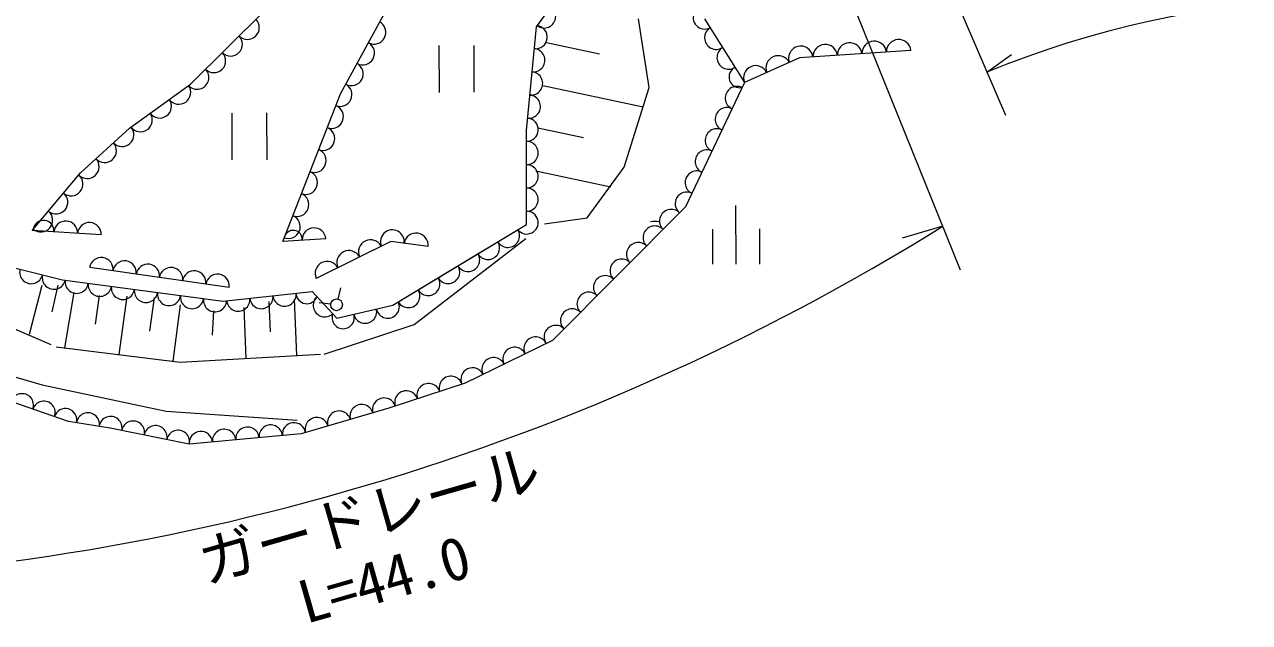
# Model space of a CAD drawing. Units: millimetres, scale not verified. Extents: x 40000 to 680000, y 20000 to 380000.
# Drawn here: x 80762 to 133006, y 244585 to 270067 of the extents above; entities that cross this region are included whole.
import ezdxf
from ezdxf.enums import TextEntityAlignment as Align

# ---------------------------------------------------------------- set-up
doc = ezdxf.new("R2010")
doc.units = ezdxf.units.MM
doc.header["$LTSCALE"] = 1000
doc.linetypes.add('DASHED', pattern=[7.5, 6, -1.5])
for name, color, linetype, lineweight in [('M-BGD', 7, 'Continuous', 13), ('M-BGD-OTRS1', 7, 'DASHED', 13), ('M-STR-HTXT', 7, 'Continuous', 13)]:
    doc.layers.add(name, color=color, linetype=linetype, lineweight=lineweight)
doc.styles.add('ＭＳ ゴシック', font='')
doc.styles.get('ＭＳ ゴシック').set_extended_font_data('MS Gothic')

# ---------------------------------------------------------------- blocks, each defined once
blk = doc.blocks.new('田')
at = {"color": 7, "linetype": 'Continuous', "lineweight": 13}
for p, q in [((-0.75, 1), (-0.75, -1)), ((0.75, -1), (0.75, 1))]:
    blk.add_line(p, q, dxfattribs=at)
blk = doc.blocks.new('荒地')
at = {"color": 7, "linetype": 'Continuous', "lineweight": 13}
for p, q in [((0, -1.25), (0, 1.25)), ((-1, 0.25), (-1, -1.25)), ((1, 0.25), (1, -1.25))]:
    blk.add_line(p, q, dxfattribs=at)

msp = doc.modelspace()

# ---------------------------------------------------------------- linework, layer by layer
at = {"layer": 'M-BGD'}
for p, q in [((94244, 267119), (98232, 274434)), ((102594, 269975), (104476, 272539)), ((87838, 267523), (91014, 270670)), ((109765, 270303), (111463, 267599)), ((102171, 265547), (102594, 269975)), ((103021, 269296), (105282, 268811)), ((113821, 268645), (111463, 267599)), ((118568, 268962), (113821, 268645)), ((85235, 265655), (87838, 267523)), ((111463, 267599), (108949, 262296)), ((91773, 260824), (94244, 267119)), ((102873, 267474), (107153, 266562)), ((83156, 263746), (85235, 265655)), ((102168, 261545), (102171, 265547)), ((102652, 265665), (104600, 265253)), ((81087, 261282), (83156, 263746)), ((102564, 263835), (105763, 263155)), ((108949, 262296), (103275, 256603)), ((84030, 261098), (81087, 261282)), ((96468, 258101), (102168, 261545)), ((98748, 259478), (102168, 261545)), ((93614, 260928), (91773, 260824)), ((96387, 260825), (93200, 259244)), ((97977, 260604), (96387, 260825)), ((79874, 259813), (82386, 259191)), ((89488, 258858), (83541, 259708)), ((82386, 259191), (89232, 258281)), ((96468, 258101), (98748, 259478)), ((81502, 258938), (80956, 256855)), ((82180, 258966), (81931, 257826)), ((82863, 258640), (82462, 256284)), ((89232, 258281), (93032, 258692)), ((93032, 258692), (94076, 257560)), ((93032, 258692), (94076, 257560)), ((94134, 258365), (94257, 258849)), ((83941, 258516), (83779, 257295)), ((85121, 258495), (84786, 256000)), ((86288, 258428), (86087, 256999)), ((87406, 258117), (87082, 255720)), ((91182, 258266), (91240, 256972)), ((92268, 258367), (92365, 255959)), ((93824, 258152), (93327, 258212)), ((94076, 257560), (96468, 258101)), ((94076, 257560), (96468, 258101)), ((88819, 257859), (88760, 256822)), ((90114, 258003), (90202, 255838)), ((103275, 256603), (99552, 254782)), ((82642, 253153), (78882, 254443)), ((99552, 254782), (96300, 253711)), ((96300, 253711), (92556, 252627)), ((84422, 252869), (82642, 253153)), ((87787, 252181), (84422, 252869)), ((92556, 252627), (87787, 252181))]:
    msp.add_line(p, q, dxfattribs=at)
msp.add_circle((94072, 258122), 250, dxfattribs=at)
for centre, radius, start, end in [((102921, 270414), 496, 233.2774, 54.166), ((109771, 270366), 493, 77.1643, 297.6875), ((90269, 269937), 504, 225.1731, 44.3081), ((95666, 269736), 504, 241.8257, 60.9802), ((102564, 269528), 493, 263.1109, 82.9072), ((110264, 269506), 499, 121.9715, 302.2708), ((89553, 269228), 504, 225.1731, 44.3081), ((95184, 268851), 504, 241.8257, 60.9802), ((110794, 268662), 499, 121.9715, 302.2708), ((113868, 268628), 520, 5.9951, 200.1686), ((114909, 268693), 525, 6.5201, 181.1341), ((115955, 268763), 525, 6.5201, 181.1341), ((117001, 268833), 525, 6.5201, 181.1341), ((118047, 268903), 525, 6.5201, 181.1341), ((88837, 268519), 504, 225.1731, 44.3081), ((102461, 268544), 496, 264.0936, 84.9822), ((112910, 268214), 525, 26.6179, 201.232), ((88123, 267809), 503, 223.1853, 44.4941), ((94702, 267967), 504, 241.8257, 60.9802), ((102367, 267556), 496, 264.0936, 84.9822), ((111268, 267831), 459, 116.8824, 281.6257), ((111952, 267789), 525, 26.6179, 201.232), ((94224, 267080), 504, 249.001, 61.603), ((87345, 267174), 504, 216.0934, 35.2284), ((102272, 266569), 496, 264.0936, 84.9822), ((111146, 266932), 499, 64.4831, 244.7823), ((86526, 266586), 504, 216.0934, 35.2284), ((93856, 266142), 504, 248.9942, 68.1487), ((110718, 266030), 499, 64.4831, 244.7823), ((85707, 265999), 504, 216.0934, 35.2284), ((102178, 265581), 496, 269.1089, 85.0119), ((84921, 265371), 504, 222.9233, 41.1127), ((93488, 265204), 504, 248.9942, 68.1487), ((110291, 265129), 499, 64.4831, 244.7823), ((84178, 264690), 504, 222.9984, 42.1334), ((102174, 264589), 496, 269.5112, 90.3998), ((93120, 264266), 504, 248.9942, 68.1487), ((109864, 264228), 499, 64.4831, 244.7823), ((83437, 264008), 504, 224.6649, 42.2285), ((102173, 263597), 496, 269.5112, 90.3998), ((82752, 263271), 504, 230.4094, 49.5444), ((92752, 263328), 504, 248.9942, 68.1487), ((109436, 263327), 499, 64.4831, 244.7823), ((82104, 262499), 504, 230.4094, 49.5444), ((92384, 262391), 504, 248.9942, 68.1487), ((102172, 262605), 496, 269.5112, 90.3998), ((109007, 262431), 495, 64.0078, 231.3727), ((81456, 261728), 504, 230.4094, 49.5444), ((92016, 261453), 504, 248.9942, 68.1487), ((102183, 261623), 486, 218.0716, 91.8105), ((108345, 261691), 499, 44.94, 225.2392), ((81576, 261276), 445, 353.3389, 171.7534), ((82521, 261189), 504, 356.8394, 175.9743), ((83527, 261125), 504, 356.8394, 175.9743), ((92219, 260905), 391, 354.9663, 168.5633), ((93111, 260895), 504, 3.6582, 182.8127), ((96449, 260808), 509, 353.0351, 201.5962), ((101378, 261063), 496, 210.698, 31.5866), ((107641, 260985), 499, 44.94, 225.2392), ((107649, 260944), 733, 76.5918, 104.8105), ((95520, 260376), 517, 28.2209, 204.5432), ((97463, 260659), 517, 353.9182, 170.2404), ((100529, 260550), 496, 210.698, 31.5866), ((106937, 260279), 499, 44.94, 225.2392), ((94595, 259917), 517, 28.2209, 204.5432), ((99680, 260037), 496, 210.698, 31.5866), ((84036, 259636), 501, 351.9405, 171.7976), ((85027, 259495), 501, 351.9405, 171.7976), ((86019, 259353), 501, 351.9405, 171.7976), ((87010, 259211), 501, 351.9405, 171.7976), ((93670, 259458), 517, 28.2209, 204.5432), ((98830, 259524), 496, 210.6985, 31.5866), ((106232, 259572), 499, 44.94, 225.2392), ((81050, 259518), 496, 165.645, 346.5337), ((82013, 259279), 496, 165.5777, 348.0488), ((82990, 259107), 496, 171.9817, 352.8703), ((88001, 259070), 501, 351.9405, 171.7976), ((88992, 258928), 501, 351.9405, 171.7976), ((97981, 259010), 496, 210.6986, 31.5872), ((105528, 258866), 499, 44.94, 225.2392), ((83973, 258976), 496, 171.9817, 352.8703), ((84957, 258845), 496, 171.9817, 352.8703), ((85941, 258715), 496, 171.9817, 352.8703), ((86924, 258584), 496, 171.9817, 352.8703), ((91851, 258560), 496, 185.7234, 6.612), ((92804, 258629), 460, 181.5072, 339.8716), ((97132, 258497), 496, 210.6986, 31.5872), ((104824, 258160), 499, 44.94, 225.2392), ((87908, 258453), 496, 171.9817, 352.8703), ((88890, 258319), 495, 171.6397, 357.4444), ((89878, 258347), 496, 185.7234, 6.612), ((90864, 258453), 496, 185.7234, 6.612), ((93569, 258104), 496, 132.2385, 313.1271), ((96254, 258044), 494, 191.8315, 23.8556), ((94352, 257576), 474, 159.5385, 18.2554), ((95287, 257830), 496, 192.2921, 13.1807), ((104120, 257453), 499, 44.94, 225.2392), ((103415, 256753), 495, 44.3545, 214.5525), ((102559, 256255), 499, 25.9261, 206.2253), ((101663, 255816), 499, 25.9261, 206.2253), ((100767, 255378), 499, 25.9261, 206.2253), ((98943, 254582), 499, 18.0686, 198.3679), ((99871, 254941), 498, 25.7919, 204.1224), ((97048, 253959), 499, 18.0686, 198.3679), ((97995, 254271), 499, 18.0686, 198.3679), ((80656, 253846), 490, 339.8258, 162.2828), ((81582, 253528), 490, 339.8258, 162.2828), ((96098, 253654), 499, 17.1899, 196.3082), ((82506, 253212), 488, 346.5451, 162.5015), ((83466, 253032), 490, 349.7113, 172.1682), ((94182, 253099), 499, 15.9994, 196.2986), ((95140, 253377), 499, 15.9994, 196.2986), ((84433, 252877), 490, 347.2344, 172.0956), ((85392, 252681), 490, 347.2087, 169.6656), ((86351, 252485), 490, 347.2087, 169.6656), ((90270, 252414), 499, 5.2017, 185.5009), ((91263, 252507), 499, 5.2017, 185.5009), ((92254, 252602), 498, 9.206, 185.745), ((93224, 252822), 499, 15.9994, 196.2986), ((87310, 252289), 490, 347.2087, 169.6656), ((88284, 252228), 499, 5.2017, 185.2017), ((89277, 252321), 499, 5.2017, 185.5009)]:
    msp.add_arc(centre, radius, start, end, dxfattribs=at)
at = {"layer": 'M-BGD-OTRS1'}
for p, q in [((107403, 267386), (106948, 270311)), ((106339, 263985), (107403, 267386)), ((104761, 261833), (106339, 263985)), ((102942, 261573), (104761, 261833)), ((97386, 257290), (102942, 261573)), ((76374, 258818), (82116, 256326)), ((93541, 256024), (97386, 257290)), ((76526, 256164), (81510, 254706)), ((82116, 256326), (87396, 255682)), ((87396, 255682), (93541, 256024)), ((81510, 254706), (86797, 253594)), ((86797, 253594), (92390, 253204))]:
    msp.add_line(p, q, dxfattribs=at)
at = {"layer": 'M-STR-HTXT'}
for p, q in [((113568, 287283), (122597, 266201)), ((109742, 286647), (120671, 259613)), ((121810, 268040), (122850, 268790)), ((119922, 261468), (118195, 260957))]:
    msp.add_line(p, q, dxfattribs=at)
for centre, radius, start, end in [((137812, 229040), 42155, 73.1348, 112.3087), ((66742, 347000), 100717, 270.1429, 301.87095)]:
    msp.add_arc(centre, radius, start, end, dxfattribs=at)

# ---------------------------------------------------------------- block references
at = {"layer": 'M-BGD', "xscale": 1000, "yscale": 1000, "rotation": 0.23939}
for name, p in [('田', (99187, 268174)), ('田', (90353, 265297)), ('荒地', (111103, 261103))]:
    msp.add_blockref(name, p, dxfattribs=at)

# ---------------------------------------------------------------- texts
at = {"layer": 'M-STR-HTXT', "style": 'ＭＳ ゴシック'}
for s, p in [('ガードレール', (88653, 245691)), ('L=44.0', (92911, 243988))]:
    msp.add_text(s, height=1833, rotation=16, dxfattribs=at).set_placement(p, align=Align.BOTTOM_LEFT)

doc.saveas('drawing.dxf')
